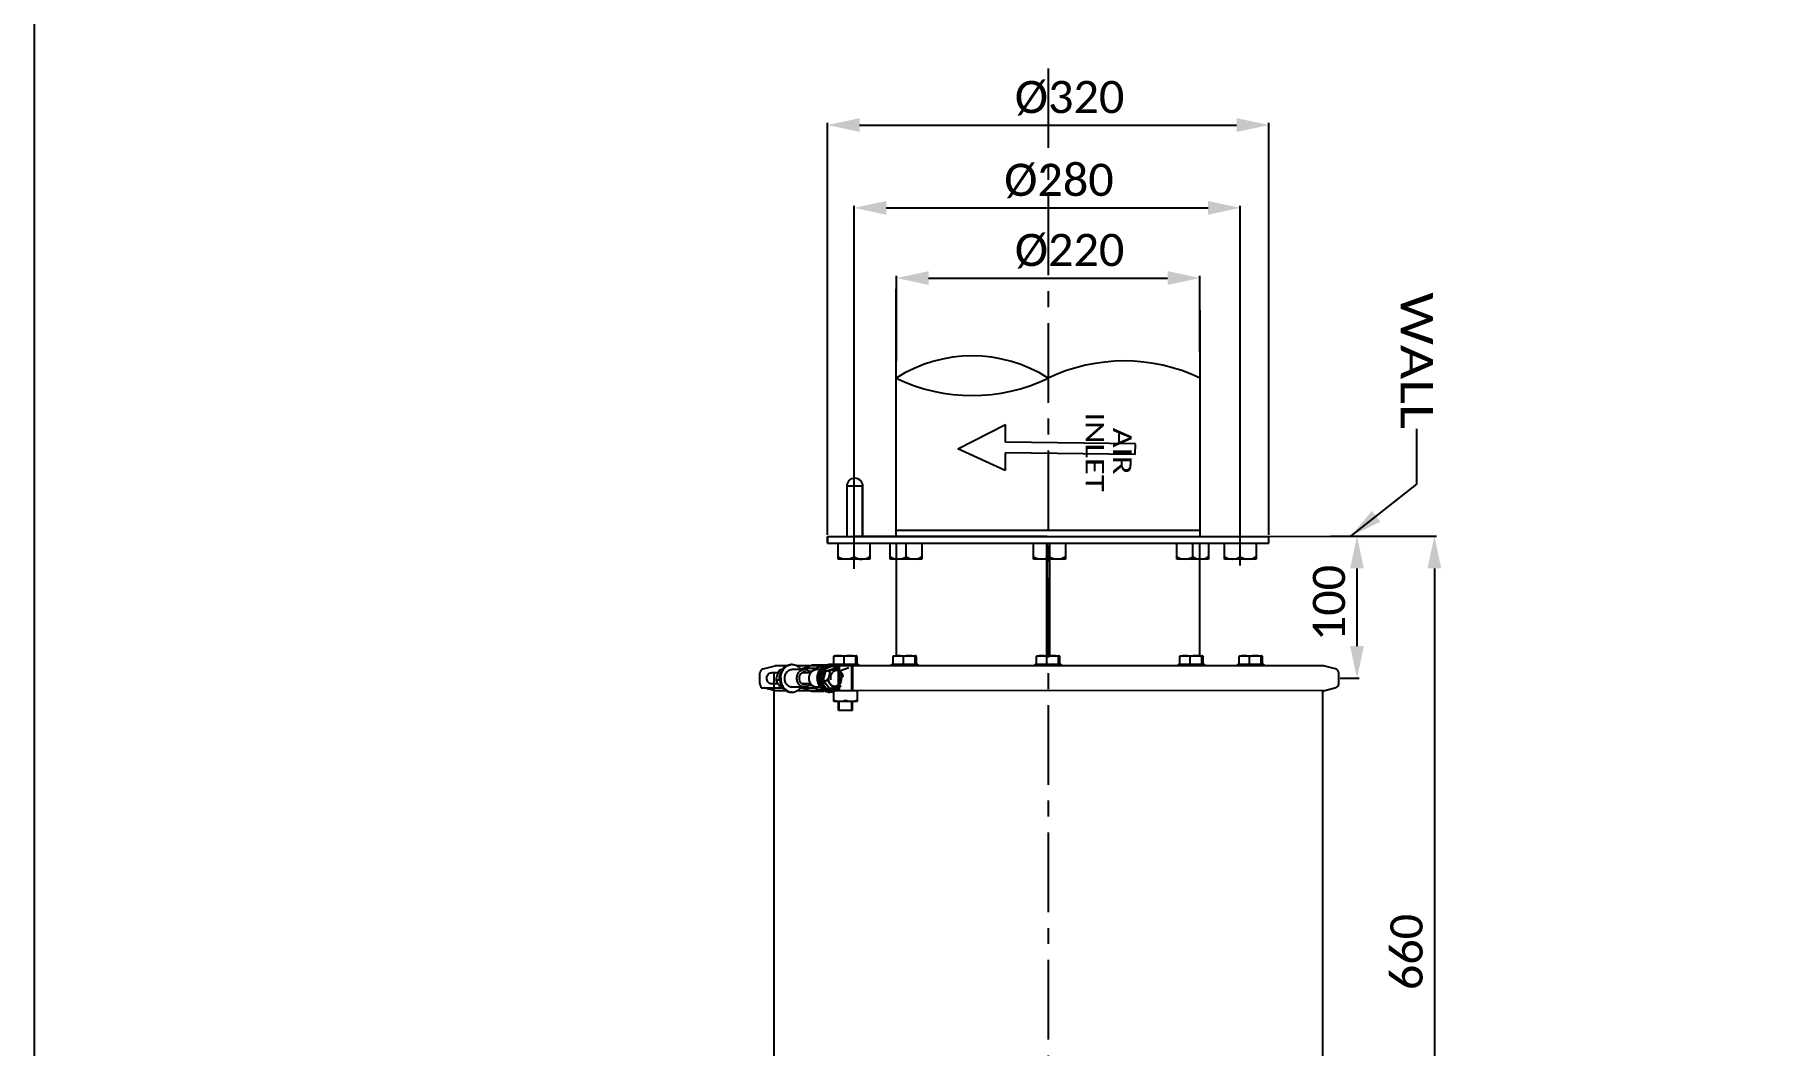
# Model space of a CAD drawing. Header units: millimetres. Extents: x 374 to 5899, y -2909 to 2000.
# Drawn here: x 374 to 1628, y -2174 to -1441 of the extents above; entities that cross this region are included whole.
import ezdxf
from ezdxf.enums import TextEntityAlignment as Align

# ---------------------------------------------------------------- set-up
doc = ezdxf.new("R2010")
doc.units = ezdxf.units.MM
doc.header["$LTSCALE"] = 154
doc.header["$PDMODE"] = 3
doc.header["$PDSIZE"] = 8
doc.linetypes.add('CENTER', pattern=[0.6, 0.375, -0.075, 0.075, -0.075])
doc.layers.get('0').update_dxf_attribs({"linetype": 'CONTINUOUS'})
doc.layers.get('Defpoints').update_dxf_attribs({"linetype": 'CONTINUOUS'})
doc.layers.add('00_BUW_DATUM', color=7, linetype='CONTINUOUS')
doc.layers.add('02___PRT_ALL_AXES', color=7, linetype='CONTINUOUS')
doc.styles.get("Standard").update_dxf_attribs({"font": 'calibri.ttf'})
doc.dimstyles.new('DIMSTYLE_1', dxfattribs={"dimtxt": 23.333333, "dimasz": 23.333333, "dimexe": 1.5, "dimexo": 1, "dimgap": 0.875, "dimtad": 1, "dimdsep": 46, "dimtxsty": 'Standard', "dimblk": '_FILLED', "dimblk1": '_FILLED', "dimblk2": '_FILLED', "dimcen": 0.09, "dimazin": 2, "dimtp": 0.01, "dimtm": 0.01, "dimtfac": 1, "dimtofl": 0, "dimtmove": 0, "dimatfit": 3, "dimldrblk": '_FILLED', "dimfxl": 1, "dimtolj": 1, "dimarcsym": 0})
doc.dimstyles.new('DIMSTYLE_3', dxfattribs={"dimtxt": 23.333333, "dimasz": 23.333333, "dimexe": 1.5, "dimexo": 1, "dimgap": 0.875, "dimtad": 1, "dimdec": 0, "dimdsep": 46, "dimtxsty": 'Standard', "dimblk": '_FILLED', "dimblk1": '_FILLED', "dimblk2": '_FILLED', "dimcen": 0.09, "dimazin": 2, "dimtp": 0.01, "dimtm": 0.01, "dimtfac": 1, "dimtdec": 0, "dimtofl": 0, "dimtmove": 0, "dimatfit": 3, "dimldrblk": '_FILLED', "dimfxl": 1, "dimtolj": 1, "dimarcsym": 0})
doc.dimstyles.get("Standard").update_dxf_attribs({"dimtxt": 23.333333, "dimasz": 23.333333, "dimexe": 1.5, "dimexo": 1, "dimtad": 1, "dimdsep": 46, "dimtxsty": 'Standard', "dimblk": '_FILLED', "dimblk1": '_FILLED', "dimblk2": '_FILLED', "dimcen": 0.09, "dimazin": 2, "dimtol": 1, "dimtp": 0.01, "dimtm": 0.01, "dimtfac": 1, "dimtofl": 0, "dimtmove": 0, "dimatfit": 3, "dimldrblk": '_FILLED', "dimfxl": 1, "dimtolj": 1, "dimarcsym": 0})

# ---------------------------------------------------------------- blocks, each defined once
blk = doc.blocks.new('_FILLED')
at = {"color": 0, "linetype": 'ByBlock'}
blk.add_solid([(0, 0), (-1, 0.214), (-1, -0.214)], dxfattribs=at)
blk = doc.blocks.new('*D586')
at = {"color": 0, "lineweight": -2}
for p, q in [((1313.6, -1805), (1334.4, -1805)), ((1332.9, -1828.4), (1332.9, -1884.7)), ((1320.7, -1908), (1334.4, -1908))]:
    blk.add_line(p, q, dxfattribs=at)
at = {"layer": 'Defpoints', "color": 0}
for p in [(1312.6, -1805), (1319.7, -1908), (1332.9, -1908)]:
    blk.add_point(p, dxfattribs=at)
at = {"color": 0, "linetype": 'ByBlock', "lineweight": -2, "xscale": 23.3333333333, "yscale": 23.3333333333, "zscale": 23.3333333333}
for p, rotation in [((1332.9, -1805), 90), ((1332.9, -1908), 270)]:
    blk.add_blockref('_FILLED', p, dxfattribs=dict(at, rotation=rotation))
at = {"color": 0, "insert": (1300.9, -1853.4), "char_height": 23.333, "attachment_point": 2, "rotation": 90, "line_spacing_factor": 0.9}
blk.add_mtext('\\A1;\\A1;100', dxfattribs=at)
blk = doc.blocks.new('*D587')
at = {"color": 0, "lineweight": -2}
for p, q in [((1313.6, -1805), (1390.5, -1805)), ((1389, -1828.4), (1389, -2441.7)), ((1312.5, -2465), (1390.5, -2465))]:
    blk.add_line(p, q, dxfattribs=at)
at = {"layer": 'Defpoints', "color": 0}
for p in [(1312.6, -1805), (1311.5, -2465), (1389, -2465)]:
    blk.add_point(p, dxfattribs=at)
at = {"color": 0, "linetype": 'ByBlock', "lineweight": -2, "xscale": 23.3333333333, "yscale": 23.3333333333, "zscale": 23.3333333333}
for p, rotation in [((1389, -1805), 89.99999999999999), ((1389, -2465), 270)]:
    blk.add_blockref('_FILLED', p, dxfattribs=dict(at, rotation=rotation))
at = {"color": 0, "insert": (1357.1, -2106.6), "char_height": 23.333, "attachment_point": 2, "rotation": 90, "line_spacing_factor": 0.9}
blk.add_mtext('\\A1;{\\A1;660}', dxfattribs=at)
blk = doc.blocks.new('*D588')
at = {"color": 0, "lineweight": -2}
for p, q in [((968.2, -1828.5), (968.2, -1565.2)), ((991.6, -1566.7), (1224.9, -1566.7)), ((1248.2, -1826.3), (1248.2, -1565.2))]:
    blk.add_line(p, q, dxfattribs=at)
at = {"layer": 'Defpoints', "color": 0}
for p in [(1248.2, -1566.7), (968.2, -1829.5), (1248.2, -1827.3)]:
    blk.add_point(p, dxfattribs=at)
at = {"color": 0, "linetype": 'ByBlock', "lineweight": -2, "xscale": 23.3333333333, "yscale": 23.3333333333, "zscale": 23.3333333333, "rotation": 180}
blk.add_blockref('_FILLED', (968.2, -1566.7), dxfattribs=at)
at = {"color": 0, "linetype": 'ByBlock', "lineweight": -2, "xscale": 23.3333333333, "yscale": 23.3333333333, "zscale": 23.3333333333}
blk.add_blockref('_FILLED', (1248.2, -1566.7), dxfattribs=at)
at = {"color": 0, "insert": (1116.8, -1534.7), "char_height": 23.33, "attachment_point": 2, "line_spacing_factor": 0.9}
blk.add_mtext('\\A1;%%c280', dxfattribs=at)
blk = doc.blocks.new('*D590')
at = {"color": 0, "lineweight": -2}
for p, q in [((999, -1678), (999, -1616.1)), ((1022.3, -1617.6), (1195.6, -1617.6)), ((1219, -1670.9), (1219, -1616.1))]:
    blk.add_line(p, q, dxfattribs=at)
at = {"layer": 'Defpoints', "color": 0}
for p in [(1219, -1617.6), (999, -1679), (1219, -1671.9)]:
    blk.add_point(p, dxfattribs=at)
at = {"color": 0, "linetype": 'ByBlock', "lineweight": -2, "xscale": 23.3333333333, "yscale": 23.3333333333, "zscale": 23.3333333333, "rotation": 180}
blk.add_blockref('_FILLED', (999, -1617.6), dxfattribs=at)
at = {"color": 0, "linetype": 'ByBlock', "lineweight": -2, "xscale": 23.3333333333, "yscale": 23.3333333333, "zscale": 23.3333333333}
blk.add_blockref('_FILLED', (1219, -1617.6), dxfattribs=at)
at = {"color": 0, "insert": (1124.5, -1585.6), "char_height": 23.33, "attachment_point": 2, "line_spacing_factor": 0.9}
blk.add_mtext('\\A1;%%c220', dxfattribs=at)
blk = doc.blocks.new('*D591')
at = {"color": 0, "lineweight": -2}
for p, q in [((949, -1804), (949, -1505.1)), ((1269, -1804), (1269, -1505.1)), ((972.3, -1506.6), (1245.6, -1506.6))]:
    blk.add_line(p, q, dxfattribs=at)
at = {"layer": 'Defpoints', "color": 0}
for p in [(1269, -1506.6), (949, -1805), (1269, -1805)]:
    blk.add_point(p, dxfattribs=at)
at = {"color": 0, "linetype": 'ByBlock', "lineweight": -2, "xscale": 23.3333333333, "yscale": 23.3333333333, "zscale": 23.3333333333, "rotation": 180}
blk.add_blockref('_FILLED', (949, -1506.6), dxfattribs=at)
at = {"color": 0, "linetype": 'ByBlock', "lineweight": -2, "xscale": 23.3333333333, "yscale": 23.3333333333, "zscale": 23.3333333333}
blk.add_blockref('_FILLED', (1269, -1506.6), dxfattribs=at)
at = {"color": 0, "insert": (1124.5, -1474.6), "char_height": 23.33, "attachment_point": 2, "line_spacing_factor": 0.9}
blk.add_mtext('\\A1;%%c320', dxfattribs=at)
blk = doc.blocks.new('ARROW_4_BL2', base_point=(1987.9, 1121.4))
at = {"color": 7, "linetype": 'Continuous'}
for p, q in [((1985.1, 1185.8), (1984, 1091.6)), ((1992.9, 1185.7), (1985.1, 1185.8)), ((1992.9, 1185.7), (1991.7, 1091.5)), ((1984, 1091.6), (1971.2, 1091.7)), ((1988.7, 1057), (1971.2, 1091.7)), ((2004.5, 1091.3), (1988.7, 1057)), ((1991.7, 1091.5), (2004.5, 1091.3))]:
    blk.add_line(p, q, dxfattribs=at)

msp = doc.modelspace()

# ---------------------------------------------------------------- linework, layer by layer
at = {"linetype": 'CENTER'}
msp.add_line((1109.001, -1465.5), (1109.001, -2489.707), dxfattribs=at)
for p, q in [((998.751, -1805.055), (998.751, -1625.56)), ((1219.251, -1804.951), (1219.251, -1640.911)), ((974.596, -1768.685), (962.964, -1768.685)), ((962.964, -1768.685), (962.964, -1805.055)), ((963.344, -1805.057), (963.344, -1768.687)), ((974.203, -1768.685), (974.203, -1805.055)), ((974.596, -1805.055), (974.596, -1768.685)), ((948.988, -1805.025), (1269.001, -1805.025)), ((948.988, -1805.055), (948.988, -1809.608)), ((956.436, -1805.055), (968.068, -1805.055)), ((1108.249, -1805.025), (968.249, -1805.025)), ((998.751, -1800.472), (1219.251, -1800.472)), ((1108.249, -1805.025), (1248.249, -1805.025)), ((1257.251, -1805.025), (1361.566, -1804.951)), ((1269.001, -1809.504), (1269.001, -1804.951)), ((956.708, -1821.562), (956.708, -1810.111)), ((968.249, -1819.867), (968.249, -1810.08)), ((979.757, -1810.023), (979.757, -1821.562)), ((994.366, -1821.526), (994.366, -1810.075)), ((1005.907, -1819.831), (1005.907, -1810.044)), ((1017.414, -1809.987), (1017.414, -1821.526)), ((1098.409, -1821.507), (1098.409, -1810.056)), ((1109.95, -1819.812), (1109.95, -1810.025)), ((1121.458, -1809.968), (1121.458, -1821.507)), ((1202.22, -1821.541), (1202.22, -1810.089)), ((1205.567, -1810.062), (1222.468, -1810.062)), ((1213.761, -1819.846), (1213.761, -1810.059)), ((1225.269, -1810.002), (1225.269, -1821.541)), ((1236.747, -1821.533), (1236.747, -1810.082)), ((1247.805, -1810.025), (1264.706, -1810.025)), ((1248.263, -1820.111), (1248.263, -1810.08)), ((1248.288, -1819.838), (1248.288, -1810.051)), ((1259.796, -1809.994), (1259.796, -1821.533)), ((979.757, -1821.562), (956.708, -1821.562)), ((1017.414, -1821.526), (994.366, -1821.526)), ((1121.458, -1821.507), (1098.409, -1821.507)), ((1225.269, -1821.541), (1202.22, -1821.541)), ((1259.796, -1821.533), (1236.747, -1821.533)), ((913.055, -1904.025), (908.297, -1904.025)), ((910.133, -1904.025), (910.133, -2447.224)), ((932.206, -1901.525), (923.351, -1901.525)), ((936.806, -1904.025), (930.52, -1904.025)), ((930.738, -1900.978), (937.51, -1898.515)), ((939.593, -1900.978), (930.738, -1900.978)), ((946.365, -1898.515), (937.51, -1898.515)), ((939.593, -1900.978), (946.365, -1898.515)), ((943.592, -1901.525), (941.061, -1901.525)), ((952.464, -1898.515), (943.609, -1898.515)), ((945.913, -1909.649), (947.794, -1902.487)), ((946.365, -1898.515), (946.468, -1898.932)), ((947.304, -1900.978), (954.075, -1898.515)), ((947.794, -1902.487), (953.901, -1900.863)), ((947.794, -1902.487), (950.554, -1902.487)), ((950.746, -1898.025), (951.145, -1898.036)), ((952.019, -1899.525), (951.023, -1899.525)), ((952.462, -1898.025), (951.962, -1898.525)), ((971.962, -1898.525), (951.962, -1898.525)), ((951.962, -1898.974), (951.962, -1898.525)), ((971.462, -1898.025), (952.462, -1898.025)), ((953.901, -1900.863), (956.661, -1900.863)), ((954.075, -1898.515), (954.55, -1900.435)), ((954.127, -1898.913), (955.22, -1898.515)), ((957.304, -1900.978), (956.787, -1900.978)), ((957.001, -1916.936), (957.001, -1899.027)), ((957.353, -1899.027), (957.353, -1916.936)), ((964.55, -1900.435), (958.487, -1902.64)), ((966.592, -1917.023), (966.592, -1899.114)), ((967.001, -1899.114), (967.001, -1917.023)), ((971.462, -1898.025), (971.962, -1898.525)), ((971.962, -1898.974), (971.962, -1898.525)), ((995.517, -1898.025), (995.017, -1898.525)), ((1015.017, -1898.525), (995.017, -1898.525)), ((995.017, -1898.974), (995.017, -1898.525)), ((1014.517, -1898.025), (995.517, -1898.025)), ((1014.517, -1898.025), (1015.017, -1898.525)), ((1015.017, -1898.974), (1015.017, -1898.525)), ((1099.462, -1898.025), (1098.962, -1898.525)), ((1118.962, -1898.525), (1098.962, -1898.525)), ((1098.962, -1898.974), (1098.962, -1898.525)), ((1118.462, -1898.025), (1099.462, -1898.025)), ((1118.462, -1898.025), (1118.962, -1898.525)), ((1118.962, -1898.974), (1118.962, -1898.525)), ((1203.406, -1898.025), (1202.906, -1898.525)), ((1222.906, -1898.525), (1202.906, -1898.525)), ((1202.906, -1898.974), (1202.906, -1898.525)), ((1222.406, -1898.025), (1203.406, -1898.025)), ((1222.406, -1898.025), (1222.906, -1898.525)), ((1222.906, -1898.974), (1222.906, -1898.525)), ((1246.462, -1898.025), (1245.962, -1898.525)), ((1265.962, -1898.525), (1245.962, -1898.525)), ((1245.962, -1898.974), (1245.962, -1898.525)), ((1265.462, -1898.025), (1246.462, -1898.025)), ((1265.462, -1898.025), (1265.962, -1898.525)), ((1265.962, -1898.974), (1265.962, -1898.525)), ((913.217, -1912.025), (908.297, -1912.025)), ((932.206, -1914.525), (923.351, -1914.525)), ((936.806, -1912.025), (930.52, -1912.025)), ((939.593, -1915.072), (930.738, -1915.072)), ((937.51, -1917.535), (930.738, -1915.072)), ((946.365, -1917.535), (937.51, -1917.535)), ((946.365, -1917.535), (939.593, -1915.072)), ((943.59, -1914.525), (941.061, -1914.525)), ((945.913, -1909.649), (948.673, -1909.649)), ((950.138, -1915.187), (945.913, -1909.649)), ((946.467, -1917.12), (946.365, -1917.535)), ((950.138, -1915.187), (952.898, -1915.187)), ((950.348, -1918.014), (950.746, -1918.025)), ((952.019, -1916.525), (951.023, -1916.525)), ((953.542, -1916.979), (970.452, -1916.979)), ((953.542, -1924.743), (953.542, -1916.979)), ((970.452, -1916.979), (970.452, -1924.743)), ((1307.87, -1917.063), (1307.87, -2447.224)), ((970.452, -1924.743), (953.542, -1924.743)), ((957.001, -1931.461), (957.02, -1924.7)), ((967, -1931.461), (957.001, -1931.461)), ((957.353, -1931.468), (957.353, -1924.7)), ((966.592, -1931.461), (966.592, -1924.787)), ((966.974, -1924.787), (966.974, -1931.473))]:
    msp.add_line(p, q)
msp.add_lwpolyline([(374.049, -396.871), (2989.56, -396.871), (2989.56, -2907.81), (374.049, -2907.81)], close=True)
for centre, radius, start, end in [((1053.876, -1776.153), 102.039, 57.300522, 122.699478), ((1164.126, -1805.527), 127.748, 64.436254, 115.563746), ((1053.876, -1575.043), 127.748, 244.436254, 295.563746), ((968.78, -1768.685), 5.816, 0, 180), ((962.478, -1810.896), 10.666, 237.249117, 302.750883), ((973.919, -1811.235), 10.327, 236.700648, 304.422079), ((1000.136, -1810.86), 10.666, 237.249117, 302.750883), ((1011.576, -1811.199), 10.327, 236.700648, 304.422079), ((1104.18, -1810.841), 10.666, 237.249117, 302.750883), ((1115.62, -1811.18), 10.327, 236.700648, 304.422079), ((1207.99, -1810.875), 10.666, 237.249117, 302.750883), ((1219.431, -1811.214), 10.327, 236.700648, 304.422079), ((1242.517, -1810.867), 10.666, 237.249117, 302.750883), ((1253.958, -1811.206), 10.327, 236.700648, 304.422079), ((950.747, -1904.988), 6.963, 90.00751, 96.768846), ((953.47, -1898.74), 4.44, 325.155827, 329.723925), ((943.276, -1906.848), 16.005, 0.623946, 1.599739), ((924.347, -1908.024), 10.179, 172.432059, 180.002796), ((924.347, -1908.025), 10.179, 179.997177, 187.570733), ((924.247, -1908.013), 10.078, 171.531993, 172.421206), ((924.247, -1908.037), 10.078, 187.581583, 188.459889), ((928.011, -1898.214), 23.615, 331.037389, 331.790393), ((950.748, -1911.066), 6.959, 263.206597, 266.704722), ((957.77, -1912.562), 12.182, 249.694177, 290.305823), ((966.224, -1912.562), 12.182, 249.694177, 290.305823)]:
    msp.add_arc(centre, radius, start, end)
for points, knots in [([(905.022, -1908.759), (904.933, -1908.185), (904.965, -1907.014), (905.617, -1905.441), (906.783, -1904.31), (907.808, -1904.025), (908.297, -1904.025)], [0, 0, 0, 0, 0.26963688, 0.53058286, 0.77304642, 1, 1, 1, 1]), ([(914.192, -1908.025), (914.192, -1906.732), (914.506, -1904.787), (915.537, -1902.459), (916.573, -1900.933), (917.839, -1899.676), (919.291, -1898.737), (920.871, -1898.156), (921.975, -1898.025), (922.52, -1898.025)], [0, 0, 0, 0, 0.26958286, 0.40110524, 0.52867194, 0.65181459, 0.77072345, 0.88628738, 1, 1, 1, 1]), ([(923.35, -1914.525), (922.996, -1914.525), (922.278, -1914.439), (921.251, -1914.062), (920.307, -1913.452), (919.194, -1912.347), (918.203, -1910.521), (917.801, -1908.025), (918.203, -1905.529), (919.194, -1903.703), (920.307, -1902.598), (921.251, -1901.988), (922.278, -1901.611), (922.996, -1901.525), (923.35, -1901.525)], [0, 0, 0, 0, 0.0569163, 0.11475956, 0.17427708, 0.23591364, 0.36506612, 0.5, 0.63493388, 0.76408636, 0.82572292, 0.88524044, 0.9430837, 1, 1, 1, 1]), ([(932.205, -1914.525), (931.851, -1914.525), (931.133, -1914.439), (930.106, -1914.062), (929.163, -1913.452), (928.049, -1912.347), (927.058, -1910.521), (926.656, -1908.025), (927.058, -1905.529), (928.049, -1903.703), (929.163, -1902.598), (930.106, -1901.988), (931.133, -1901.611), (931.851, -1901.525), (932.205, -1901.525)], [0, 0, 0, 0, 0.0569163, 0.11475956, 0.17427708, 0.23591364, 0.36506612, 0.5, 0.63493388, 0.76408636, 0.82572292, 0.88524044, 0.9430837, 1, 1, 1, 1]), ([(932.206, -1903.525), (931.961, -1903.525), (931.464, -1903.584), (930.504, -1903.936), (929.448, -1904.807), (928.643, -1906.296), (928.363, -1908.025), (928.643, -1909.754), (929.448, -1911.243), (930.504, -1912.114), (931.464, -1912.466), (931.961, -1912.525), (932.206, -1912.525)], [0, 0, 0, 0, 0.0569911, 0.11490938, 0.23556869, 0.36488937, 0.5, 0.63511063, 0.76443131, 0.88509062, 0.9430089, 1, 1, 1, 1]), ([(930.357, -1901.53), (930.392, -1901.487), (930.529, -1901.311), (930.653, -1901.123), (930.738, -1900.978)], [0, 0, 0, 0, 0.24760266, 1, 1, 1, 1]), ([(932.205, -1901.525), (932.657, -1901.525), (933.578, -1901.665), (934.415, -1902.067), (934.803, -1902.322)], [0, 0, 0, 0, 0.49364252, 1, 1, 1, 1]), ([(933.909, -1904.016), (933.651, -1903.859), (933.1, -1903.611), (932.501, -1903.525), (932.206, -1903.525)], [0, 0, 0, 0, 0.50574478, 1, 1, 1, 1]), ([(934.803, -1902.322), (935.067, -1902.495), (935.637, -1902.769), (936.264, -1902.864), (936.572, -1902.865)], [0, 0, 0, 0, 0.5063686, 1, 1, 1, 1]), ([(941.061, -1914.525), (940.706, -1914.525), (939.989, -1914.439), (938.961, -1914.062), (938.018, -1913.452), (936.905, -1912.347), (935.913, -1910.521), (935.511, -1908.025), (935.913, -1905.529), (936.905, -1903.703), (938.018, -1902.598), (938.961, -1901.988), (939.989, -1901.611), (940.706, -1901.525), (941.061, -1901.525)], [0, 0, 0, 0, 0.0569163, 0.11475956, 0.17427708, 0.23591364, 0.36506612, 0.5, 0.63493388, 0.76408636, 0.82572292, 0.88524044, 0.9430837, 1, 1, 1, 1]), ([(936.572, -1902.865), (936.867, -1902.865), (937.468, -1902.777), (938.307, -1902.393), (939.042, -1901.784), (939.428, -1901.262), (939.593, -1900.978)], [0, 0, 0, 0, 0.23806973, 0.48179718, 0.7352352, 1, 1, 1, 1]), ([(949.925, -1917.976), (949.414, -1917.915), (948.392, -1917.677), (946.956, -1916.993), (945.651, -1916.006), (944.125, -1914.314), (942.778, -1911.632), (942.233, -1908.024), (942.779, -1904.416), (944.126, -1901.734), (945.652, -1900.042), (946.958, -1899.056), (948.395, -1898.372), (949.416, -1898.134), (949.927, -1898.074)], [0, 0, 0, 0, 0.05688257, 0.11495615, 0.17478495, 0.23665171, 0.365775, 0.50001137, 0.63424568, 0.76336401, 0.82522774, 0.88505359, 0.94312669, 1, 1, 1, 1]), ([(950.644, -1917.514), (950.126, -1917.484), (949.082, -1917.298), (947.605, -1916.661), (946.264, -1915.691), (945.111, -1914.43), (944.186, -1912.927), (943.298, -1910.664), (942.919, -1907.57), (943.539, -1904.521), (944.606, -1902.363), (945.647, -1900.971), (946.898, -1899.847), (948.312, -1899.035), (949.835, -1898.57), (950.885, -1898.506), (951.402, -1898.536)], [0, 0, 0, 0, 0.05700259, 0.11513158, 0.17507464, 0.23718987, 0.30148861, 0.36766407, 0.50279327, 0.6371581, 0.70247432, 0.76572825, 0.82676129, 0.88575442, 0.94323043, 1, 1, 1, 1]), ([(951.023, -1916.525), (950.56, -1916.525), (949.621, -1916.413), (948.278, -1915.92), (947.044, -1915.122), (945.967, -1914.053), (945.087, -1912.756), (944.211, -1910.776), (943.764, -1908.025), (944.211, -1905.274), (945.087, -1903.294), (945.967, -1901.997), (947.044, -1900.928), (948.278, -1900.13), (949.621, -1899.637), (950.56, -1899.525), (951.023, -1899.525)], [0, 0, 0, 0, 0.05685773, 0.11463835, 0.1740927, 0.23566406, 0.29944737, 0.36520834, 0.50000017, 0.63479164, 0.70055242, 0.76433558, 0.82590685, 0.88536128, 0.94314207, 1, 1, 1, 1]), ([(952.019, -1899.525), (951.556, -1899.525), (950.617, -1899.637), (949.274, -1900.13), (948.04, -1900.928), (946.964, -1901.997), (946.083, -1903.294), (945.207, -1905.272), (944.94, -1906.926), (944.94, -1908.025)], [0, 0, 0, 0, 0.11371504, 0.22927677, 0.34818567, 0.47132803, 0.59889475, 0.73041648, 1, 1, 1, 1]), ([(950.554, -1902.487), (950.57, -1903.042), (950.543, -1904.196), (950.149, -1906.567), (949.408, -1908.281), (948.821, -1909.377)], [0, 0, 0, 0, 0.2315405, 0.48098886, 1, 1, 1, 1]), ([(956.661, -1900.863), (955.849, -1901.19), (953.828, -1901.814), (951.764, -1902.247), (950.554, -1902.487)], [0, 0, 0, 0, 0.41505666, 1, 1, 1, 1]), ([(960.447, -1906.98), (960.336, -1906.264), (959.891, -1904.894), (958.593, -1903.251), (956.824, -1902.309), (954.859, -1902.28), (953.069, -1903.171), (951.736, -1904.781), (951.018, -1906.843), (951.005, -1908.338), (951.119, -1909.07)], [0, 0, 0, 0, 0.13320592, 0.2587317, 0.3759134, 0.489283, 0.60605382, 0.73104021, 0.86388385, 1, 1, 1, 1]), ([(956.555, -1900.858), (956.201, -1900.445), (955.432, -1899.691), (954.102, -1898.813), (952.66, -1898.236), (951.648, -1898.065), (951.145, -1898.036)], [0, 0, 0, 0, 0.26062825, 0.51297211, 0.75856279, 1, 1, 1, 1]), ([(956.203, -1900.843), (955.876, -1900.504), (955.175, -1899.886), (953.992, -1899.172), (952.724, -1898.702), (951.841, -1898.561), (951.402, -1898.536)], [0, 0, 0, 0, 0.25942666, 0.5114394, 0.75752957, 1, 1, 1, 1]), ([(955.815, -1900.85), (955.266, -1900.431), (954.055, -1899.762), (952.688, -1899.525), (952.019, -1899.525)], [0, 0, 0, 0, 0.50793162, 1, 1, 1, 1]), ([(959.275, -1906.401), (959.097, -1905.941), (958.651, -1904.974), (957.715, -1903.555), (956.481, -1902.168), (955.54, -1901.294), (955.05, -1900.863)], [0, 0, 0, 0, 0.21026178, 0.4526487, 0.72184419, 1, 1, 1, 1]), ([(908.297, -1912.025), (907.911, -1912.025), (907.114, -1911.853), (906.096, -1911.135), (905.352, -1910.061), (905.091, -1909.204), (905.022, -1908.759)], [0, 0, 0, 0, 0.23094188, 0.47256058, 0.7297295, 1, 1, 1, 1]), ([(914.192, -1908.025), (914.192, -1909.318), (914.506, -1911.263), (915.537, -1913.591), (916.573, -1915.117), (917.839, -1916.374), (919.291, -1917.313), (920.871, -1917.893), (921.975, -1918.025), (922.52, -1918.025)], [0, 0, 0, 0, 0.26958286, 0.40110524, 0.52867194, 0.65181459, 0.77072345, 0.88628738, 1, 1, 1, 1]), ([(930.738, -1915.072), (930.71, -1915.023), (930.593, -1914.832), (930.462, -1914.65), (930.357, -1914.52)], [0, 0, 0, 0, 0.25246758, 1, 1, 1, 1]), ([(934.803, -1913.728), (934.415, -1913.983), (933.578, -1914.385), (932.657, -1914.525), (932.205, -1914.525)], [0, 0, 0, 0, 0.50635748, 1, 1, 1, 1]), ([(932.206, -1912.525), (932.501, -1912.525), (933.1, -1912.439), (933.651, -1912.191), (933.909, -1912.034)], [0, 0, 0, 0, 0.49425522, 1, 1, 1, 1]), ([(936.572, -1913.185), (936.264, -1913.185), (935.637, -1913.281), (935.067, -1913.555), (934.803, -1913.728)], [0, 0, 0, 0, 0.4936314, 1, 1, 1, 1]), ([(939.593, -1915.072), (939.428, -1914.788), (939.042, -1914.266), (938.307, -1913.657), (937.468, -1913.273), (936.867, -1913.185), (936.572, -1913.185)], [0, 0, 0, 0, 0.2647648, 0.51820282, 0.76193027, 1, 1, 1, 1]), ([(944.94, -1908.025), (944.94, -1909.124), (945.207, -1910.778), (946.083, -1912.756), (946.964, -1914.053), (948.04, -1915.122), (949.274, -1915.92), (950.617, -1916.413), (951.556, -1916.525), (952.019, -1916.525)], [0, 0, 0, 0, 0.26958352, 0.40110524, 0.52867196, 0.65181433, 0.77072323, 0.88628496, 1, 1, 1, 1]), ([(948.673, -1909.649), (949.163, -1910.08), (950.104, -1910.954), (951.337, -1912.342), (952.274, -1913.76), (952.719, -1914.727), (952.898, -1915.187)], [0, 0, 0, 0, 0.27815912, 0.54734132, 0.78973815, 1, 1, 1, 1]), ([(949.507, -1909.07), (949.619, -1909.786), (950.063, -1911.156), (951.362, -1912.799), (953.131, -1913.741), (955.095, -1913.77), (956.886, -1912.879), (958.218, -1911.269), (958.936, -1909.207), (958.95, -1907.712), (958.836, -1906.98)], [0, 0, 0, 0, 0.13320592, 0.2587317, 0.3759134, 0.489283, 0.60605382, 0.73104021, 0.86388385, 1, 1, 1, 1]), ([(950.644, -1917.514), (951.24, -1917.548), (952.456, -1917.452), (954.195, -1916.818), (955.762, -1915.734), (956.625, -1914.771), (957.007, -1914.241)], [0, 0, 0, 0, 0.2401293, 0.48436118, 0.73691143, 1, 1, 1, 1]), ([(950.746, -1918.025), (951.379, -1918.025), (952.664, -1917.847), (954.472, -1917.066), (956.079, -1915.819), (956.946, -1914.744), (957.325, -1914.158)], [0, 0, 0, 0, 0.23897983, 0.48308853, 0.73618547, 1, 1, 1, 1]), ([(952.019, -1916.525), (952.455, -1916.525), (953.336, -1916.427), (954.604, -1915.991), (955.78, -1915.283), (956.467, -1914.658), (956.783, -1914.313)], [0, 0, 0, 0, 0.24211739, 0.48772248, 0.73973106, 1, 1, 1, 1]), ([(952.898, -1915.187), (954.107, -1914.947), (956.172, -1914.513), (958.193, -1913.89), (959.004, -1913.563)], [0, 0, 0, 0, 0.58493301, 1, 1, 1, 1]), ([(957.393, -1913.563), (957.994, -1912.476), (958.773, -1910.775), (959.234, -1908.402), (959.286, -1907.235), (959.28, -1906.673)], [0, 0, 0, 0, 0.51594312, 0.7667609, 1, 1, 1, 1])]:
    msp.add_open_spline(points, degree=3, knots=knots)
at = {"layer": '00_BUW_DATUM'}
for p, q in [((953.511, -1898.025), (953.511, -1892.34)), ((953.962, -1891.625), (953.915, -1891.652)), ((953.962, -1891.625), (969.962, -1891.625)), ((960.967, -1898.025), (960.967, -1892.34)), ((969.418, -1898.025), (969.418, -1892.34)), ((970.008, -1891.652), (969.915, -1891.625)), ((970.412, -1898.025), (970.412, -1892.34)), ((996.566, -1898.025), (996.566, -1892.34)), ((997.017, -1891.625), (996.97, -1891.652)), ((997.017, -1891.625), (1013.017, -1891.625)), ((1004.022, -1898.025), (1004.022, -1892.34)), ((1012.473, -1898.025), (1012.473, -1892.34)), ((1013.064, -1891.652), (1012.97, -1891.625)), ((1013.468, -1898.025), (1013.468, -1892.34)), ((1100.511, -1898.025), (1100.511, -1892.34)), ((1100.962, -1891.625), (1100.915, -1891.652)), ((1100.962, -1891.625), (1116.962, -1891.625)), ((1107.967, -1898.025), (1107.967, -1892.34)), ((1116.418, -1898.025), (1116.418, -1892.34)), ((1117.008, -1891.652), (1116.915, -1891.625)), ((1117.412, -1898.025), (1117.412, -1892.34)), ((1204.456, -1898.025), (1204.456, -1892.34)), ((1204.906, -1891.625), (1204.86, -1891.652)), ((1204.906, -1891.625), (1220.906, -1891.625)), ((1211.912, -1898.025), (1211.912, -1892.34)), ((1220.363, -1898.025), (1220.363, -1892.34)), ((1220.953, -1891.652), (1220.86, -1891.625)), ((1221.357, -1898.025), (1221.357, -1892.34)), ((1247.511, -1898.025), (1247.511, -1892.34)), ((1247.962, -1891.625), (1247.915, -1891.652)), ((1247.962, -1891.625), (1263.962, -1891.625)), ((1254.967, -1898.025), (1254.967, -1892.34)), ((1263.418, -1898.025), (1263.418, -1892.34)), ((1264.008, -1891.652), (1263.915, -1891.625)), ((1264.412, -1898.025), (1264.412, -1892.34)), ((913.922, -1902.143), (915.81, -1902.143)), ((923.351, -1898.025), (922.52, -1898.025)), ((949.916, -1898.025), (950.746, -1898.025)), ((911.621, -1909.122), (914.244, -1909.122)), ((915.504, -1915.004), (916.584, -1915.004)), ((923.351, -1918.025), (922.52, -1918.025)), ((949.518, -1918.014), (949.916, -1918.025)), ((949.916, -1918.025), (950.746, -1918.025))]:
    msp.add_line(p, q, dxfattribs=at)
for centre, radius, start, end in [((928.24, -1967.277), 66.689, 100.503427, 102.39734), ((923.351, -1904.983), 6.958, 90.006782, 96.812914), ((923.351, -1911.067), 6.958, 263.187086, 269.993218)]:
    msp.add_arc(centre, radius, start, end, dxfattribs=at)
for points, knots in [([(957.239, -1891.625), (956.608, -1891.625), (955.335, -1891.763), (954.112, -1892.124), (953.511, -1892.34)], [0, 0, 0, 0, 0.49707361, 1, 1, 1, 1]), ([(953.511, -1892.34), (953.568, -1892.187), (953.653, -1891.978), (953.798, -1891.751), (953.875, -1891.675), (953.915, -1891.652)], [0, 0, 0, 0, 0.60657517, 0.83059685, 1, 1, 1, 1]), ([(960.967, -1892.34), (960.366, -1892.124), (959.143, -1891.763), (957.87, -1891.625), (957.239, -1891.625)], [0, 0, 0, 0, 0.50291787, 1, 1, 1, 1]), ([(965.193, -1891.625), (964.478, -1891.625), (963.043, -1891.762), (961.652, -1892.123), (960.967, -1892.34)], [0, 0, 0, 0, 0.49885748, 1, 1, 1, 1]), ([(969.418, -1892.34), (968.733, -1892.123), (967.342, -1891.762), (965.907, -1891.625), (965.193, -1891.625)], [0, 0, 0, 0, 0.50113394, 1, 1, 1, 1]), ([(969.915, -1891.625), (969.81, -1891.625), (969.659, -1891.804), (969.529, -1892.058), (969.455, -1892.24), (969.418, -1892.34)], [0, 0, 0, 0, 0.35400213, 0.64258334, 1, 1, 1, 1]), ([(970.412, -1892.34), (970.355, -1892.187), (970.271, -1891.978), (970.125, -1891.751), (970.048, -1891.675), (970.008, -1891.652)], [0, 0, 0, 0, 0.60657517, 0.83059685, 1, 1, 1, 1]), ([(1000.294, -1891.625), (999.663, -1891.625), (998.39, -1891.763), (997.168, -1892.124), (996.566, -1892.34)], [0, 0, 0, 0, 0.49707361, 1, 1, 1, 1]), ([(996.566, -1892.34), (996.623, -1892.187), (996.708, -1891.978), (996.853, -1891.751), (996.931, -1891.675), (996.97, -1891.652)], [0, 0, 0, 0, 0.60657517, 0.83059685, 1, 1, 1, 1]), ([(1004.022, -1892.34), (1003.421, -1892.124), (1002.198, -1891.763), (1000.926, -1891.625), (1000.294, -1891.625)], [0, 0, 0, 0, 0.50291787, 1, 1, 1, 1]), ([(1008.248, -1891.625), (1007.533, -1891.625), (1006.098, -1891.762), (1004.707, -1892.123), (1004.022, -1892.34)], [0, 0, 0, 0, 0.49885748, 1, 1, 1, 1]), ([(1012.473, -1892.34), (1011.788, -1892.123), (1010.398, -1891.762), (1008.963, -1891.625), (1008.248, -1891.625)], [0, 0, 0, 0, 0.50113394, 1, 1, 1, 1]), ([(1012.97, -1891.625), (1012.865, -1891.625), (1012.714, -1891.804), (1012.584, -1892.058), (1012.51, -1892.24), (1012.473, -1892.34)], [0, 0, 0, 0, 0.35400213, 0.64258334, 1, 1, 1, 1]), ([(1013.468, -1892.34), (1013.411, -1892.187), (1013.326, -1891.978), (1013.181, -1891.751), (1013.103, -1891.675), (1013.064, -1891.652)], [0, 0, 0, 0, 0.60657517, 0.83059685, 1, 1, 1, 1]), ([(1104.239, -1891.625), (1103.608, -1891.625), (1102.335, -1891.763), (1101.112, -1892.124), (1100.511, -1892.34)], [0, 0, 0, 0, 0.49707361, 1, 1, 1, 1]), ([(1100.511, -1892.34), (1100.568, -1892.187), (1100.653, -1891.978), (1100.798, -1891.751), (1100.875, -1891.675), (1100.915, -1891.652)], [0, 0, 0, 0, 0.60657517, 0.83059685, 1, 1, 1, 1]), ([(1107.967, -1892.34), (1107.366, -1892.124), (1106.143, -1891.763), (1104.87, -1891.625), (1104.239, -1891.625)], [0, 0, 0, 0, 0.50291787, 1, 1, 1, 1]), ([(1112.193, -1891.625), (1111.478, -1891.625), (1110.043, -1891.762), (1108.652, -1892.123), (1107.967, -1892.34)], [0, 0, 0, 0, 0.49885748, 1, 1, 1, 1]), ([(1116.418, -1892.34), (1115.733, -1892.123), (1114.342, -1891.762), (1112.907, -1891.625), (1112.193, -1891.625)], [0, 0, 0, 0, 0.50113394, 1, 1, 1, 1]), ([(1116.915, -1891.625), (1116.81, -1891.625), (1116.659, -1891.804), (1116.529, -1892.058), (1116.455, -1892.24), (1116.418, -1892.34)], [0, 0, 0, 0, 0.35400213, 0.64258334, 1, 1, 1, 1]), ([(1117.412, -1892.34), (1117.355, -1892.187), (1117.271, -1891.978), (1117.125, -1891.751), (1117.048, -1891.675), (1117.008, -1891.652)], [0, 0, 0, 0, 0.60657517, 0.83059685, 1, 1, 1, 1]), ([(1208.184, -1891.625), (1207.552, -1891.625), (1206.28, -1891.763), (1205.057, -1892.124), (1204.456, -1892.34)], [0, 0, 0, 0, 0.49707361, 1, 1, 1, 1]), ([(1204.456, -1892.34), (1204.513, -1892.187), (1204.597, -1891.978), (1204.743, -1891.751), (1204.82, -1891.675), (1204.86, -1891.652)], [0, 0, 0, 0, 0.60657517, 0.83059685, 1, 1, 1, 1]), ([(1211.912, -1892.34), (1211.31, -1892.124), (1210.088, -1891.763), (1208.815, -1891.625), (1208.184, -1891.625)], [0, 0, 0, 0, 0.50291787, 1, 1, 1, 1]), ([(1216.137, -1891.625), (1215.423, -1891.625), (1213.987, -1891.762), (1212.597, -1892.123), (1211.912, -1892.34)], [0, 0, 0, 0, 0.49885748, 1, 1, 1, 1]), ([(1220.363, -1892.34), (1219.678, -1892.123), (1218.287, -1891.762), (1216.852, -1891.625), (1216.137, -1891.625)], [0, 0, 0, 0, 0.50113394, 1, 1, 1, 1]), ([(1220.86, -1891.625), (1220.754, -1891.625), (1220.603, -1891.804), (1220.474, -1892.058), (1220.4, -1892.24), (1220.363, -1892.34)], [0, 0, 0, 0, 0.35400213, 0.64258334, 1, 1, 1, 1]), ([(1221.357, -1892.34), (1221.3, -1892.187), (1221.215, -1891.978), (1221.07, -1891.751), (1220.993, -1891.675), (1220.953, -1891.652)], [0, 0, 0, 0, 0.60657517, 0.83059685, 1, 1, 1, 1]), ([(1251.239, -1891.625), (1250.608, -1891.625), (1249.335, -1891.763), (1248.112, -1892.124), (1247.511, -1892.34)], [0, 0, 0, 0, 0.49707361, 1, 1, 1, 1]), ([(1247.511, -1892.34), (1247.568, -1892.187), (1247.653, -1891.978), (1247.798, -1891.751), (1247.875, -1891.675), (1247.915, -1891.652)], [0, 0, 0, 0, 0.60657517, 0.83059685, 1, 1, 1, 1]), ([(1254.967, -1892.34), (1254.366, -1892.124), (1253.143, -1891.763), (1251.87, -1891.625), (1251.239, -1891.625)], [0, 0, 0, 0, 0.50291787, 1, 1, 1, 1]), ([(1259.193, -1891.625), (1258.478, -1891.625), (1257.043, -1891.762), (1255.652, -1892.123), (1254.967, -1892.34)], [0, 0, 0, 0, 0.49885748, 1, 1, 1, 1]), ([(1263.418, -1892.34), (1262.733, -1892.123), (1261.342, -1891.762), (1259.907, -1891.625), (1259.193, -1891.625)], [0, 0, 0, 0, 0.50113394, 1, 1, 1, 1]), ([(1263.915, -1891.625), (1263.81, -1891.625), (1263.659, -1891.804), (1263.529, -1892.058), (1263.455, -1892.24), (1263.418, -1892.34)], [0, 0, 0, 0, 0.35400213, 0.64258334, 1, 1, 1, 1]), ([(1264.412, -1892.34), (1264.355, -1892.187), (1264.271, -1891.978), (1264.125, -1891.751), (1264.048, -1891.675), (1264.008, -1891.652)], [0, 0, 0, 0, 0.60657517, 0.83059685, 1, 1, 1, 1]), ([(912.45, -1905.632), (912.259, -1906.212), (911.936, -1907.366), (911.713, -1908.543), (911.621, -1909.122)], [0, 0, 0, 0, 0.51027468, 1, 1, 1, 1]), ([(913.922, -1902.143), (913.78, -1902.427), (913.228, -1903.562), (912.746, -1904.734), (912.45, -1905.632)], [0, 0, 0, 0, 0.25135848, 1, 1, 1, 1]), ([(915.022, -1908.025), (915.022, -1906.812), (915.299, -1904.987), (916.207, -1902.775), (917.125, -1901.297), (918.254, -1900.044), (919.558, -1899.058), (920.994, -1898.374), (922.016, -1898.135), (922.526, -1898.074)], [0, 0, 0, 0, 0.26822206, 0.39944993, 0.52713673, 0.6507577, 0.7703076, 0.88635292, 1, 1, 1, 1]), ([(923.351, -1898.025), (923.95, -1898.025), (925.166, -1898.184), (926.888, -1898.886), (928.44, -1900.01), (929.297, -1900.988), (929.678, -1901.522)], [0, 0, 0, 0, 0.23984263, 0.48435538, 0.73713181, 1, 1, 1, 1]), ([(949.518, -1918.014), (948.98, -1917.983), (947.898, -1917.792), (946.365, -1917.14), (944.969, -1916.148), (943.762, -1914.856), (942.786, -1913.313), (941.832, -1910.984), (941.385, -1907.785), (941.958, -1904.609), (943.004, -1902.335), (944.041, -1900.849), (945.299, -1899.627), (946.734, -1898.715), (948.293, -1898.152), (949.379, -1898.025), (949.917, -1898.025)], [0, 0, 0, 0, 0.05691128, 0.11492212, 0.17469879, 0.23660341, 0.30066432, 0.36660363, 0.50141699, 0.63585358, 0.70136791, 0.76490944, 0.82627132, 0.88556387, 0.94323001, 1, 1, 1, 1]), ([(911.621, -1909.122), (911.846, -1909.615), (912.344, -1910.619), (912.923, -1911.58), (913.241, -1912.063)], [0, 0, 0, 0, 0.48372897, 1, 1, 1, 1]), ([(913.241, -1912.063), (913.408, -1912.315), (914.111, -1913.333), (914.893, -1914.296), (915.504, -1915.004)], [0, 0, 0, 0, 0.24401658, 1, 1, 1, 1]), ([(915.022, -1908.025), (915.022, -1909.238), (915.299, -1911.063), (916.207, -1913.275), (917.125, -1914.753), (918.254, -1916.006), (919.558, -1916.992), (920.994, -1917.676), (922.016, -1917.915), (922.526, -1917.976)], [0, 0, 0, 0, 0.26822206, 0.39944993, 0.52713673, 0.6507577, 0.7703076, 0.88635292, 1, 1, 1, 1]), ([(923.351, -1918.025), (923.95, -1918.025), (925.166, -1917.866), (926.888, -1917.164), (928.44, -1916.04), (929.297, -1915.062), (929.678, -1914.528)], [0, 0, 0, 0, 0.23984263, 0.48435538, 0.73713181, 1, 1, 1, 1])]:
    msp.add_open_spline(points, degree=3, knots=knots, dxfattribs=at)
at = {"layer": '02___PRT_ALL_AXES'}
for p, q in [((948.962, -1805.025), (1268.962, -1805.025)), ((948.962, -1810.025), (948.962, -1805.025)), ((1268.962, -1810.025), (1268.962, -1805.025)), ((948.962, -1810.025), (1268.962, -1810.025)), ((998.962, -1891.625), (998.962, -1810.025)), ((1108.002, -1810.025), (1108.002, -1891.625)), ((1108.028, -1891.625), (1108.028, -1810.025)), ((1109.895, -1810.025), (1109.895, -1891.625)), ((1109.921, -1891.625), (1109.921, -1810.025)), ((1218.962, -1891.625), (1218.962, -1810.025)), ((899.86, -1911.779), (899.86, -1904.271)), ((902.276, -1901.169), (910.968, -1898.974)), ((918.992, -1898.974), (910.968, -1898.974)), ((936.249, -1898.974), (926.873, -1898.974)), ((1308.613, -1898.974), (937.357, -1898.974)), ((1317.305, -1901.169), (1308.613, -1898.974)), ((1319.721, -1911.779), (1319.721, -1904.271)), ((900.86, -1915.025), (900.86, -1914.097)), ((900.86, -1915.025), (916.602, -1915.025)), ((910.968, -1917.076), (902.845, -1915.025)), ((918.992, -1917.076), (910.968, -1917.076)), ((936.249, -1917.076), (926.873, -1917.076)), ((929.288, -1915.025), (930.738, -1915.025)), ((1308.677, -1917.06), (936.854, -1916.949)), ((1308.613, -1917.076), (1316.736, -1915.025))]:
    msp.add_line(p, q, dxfattribs=at)
for centre, radius, start, end in [((903.06, -1904.271), 3.2, 104.172338, 180), ((1316.521, -1904.271), 3.2, 0, 75.827662), ((903.06, -1911.779), 3.2, 180, 226.501258), ((1316.447, -1911.764), 3.274, 275.065612, 359.732853)]:
    msp.add_arc(centre, radius, start, end, dxfattribs=at)

# ---------------------------------------------------------------- block references
at = {"rotation": 270}
msp.add_blockref('ARROW_4_BL2', (1107.795, -1740.636), dxfattribs=at)

# ---------------------------------------------------------------- texts
for s, height, width, p, p2 in [('WALL', 23.3333, 1.169125, (1364.679, -1627.896), (1364.679, -1727.131)), ('INLET', 13.3333, 1.192168, (1136.085, -1715.188), (1136.085, -1772.62)), ('  AIR', 13.3333, 1.171582, (1156.085, -1715.188), (1156.085, -1760.117))]:
    msp.add_text(s, height=height, rotation=270, dxfattribs=dict(width=width)).set_placement(p, p2, align=Align.FIT)

# ---------------------------------------------------------------- dimensions: what is measured, and where the dimension line sits
for base, p1, p2, picture, middle in [((1268.962, -1506.561), (948.962, -1805.025), (1268.962, -1805.025), '*D591', (1124.517, -1506.561)), ((1218.962, -1617.617), (998.962, -1679.044), (1218.962, -1671.887), '*D590', (1124.517, -1617.617))]:
    dim = msp.add_linear_dim(base=base, p1=p1, p2=p2, text='%%c<>', dimstyle='DIMSTYLE_3')
    dim.commit()
    dim.dimension.update_dxf_attribs({"geometry": picture, "text_midpoint": middle, "dimtype": 160})
dim = msp.add_linear_dim(base=(1248.249, -1566.722), p1=(968.249, -1829.459), p2=(1248.249, -1827.294), text='%%c280', dimstyle='DIMSTYLE_3', override={"dimtxsty": 'Standard'})
dim.commit()
dim.dimension.update_dxf_attribs({"geometry": '*D588', "text_midpoint": (1116.804, -1566.722), "dimtype": 160})
for base, p2, text, dimstyle, picture, middle in [((1332.867, -1908.025), (1319.721, -1908.025), '\\A1;100', 'DIMSTYLE_3', '*D586', (1332.867, -1853.431)), ((1389.044, -2465.027), (1311.504, -2465.027), '{\\A1;<>}', 'DIMSTYLE_1', '*D587', (1389.044, -2106.575))]:
    dim = msp.add_linear_dim(base=base, p1=(1312.628, -1805.025), p2=p2, angle=270, text=text, dimstyle=dimstyle, override={"dimtxsty": 'Standard'})
    dim.commit()
    dim.dimension.update_dxf_attribs({"geometry": picture, "text_midpoint": middle, "dimtype": 160})

# ---------------------------------------------------------------- leaders
msp.add_leader([(1328.427, -1804.951), (1376.346, -1767.131), (1376.346, -1727.131)], dimstyle='Standard', override={"dimtad": 0})

doc.saveas('drawing.dxf')
